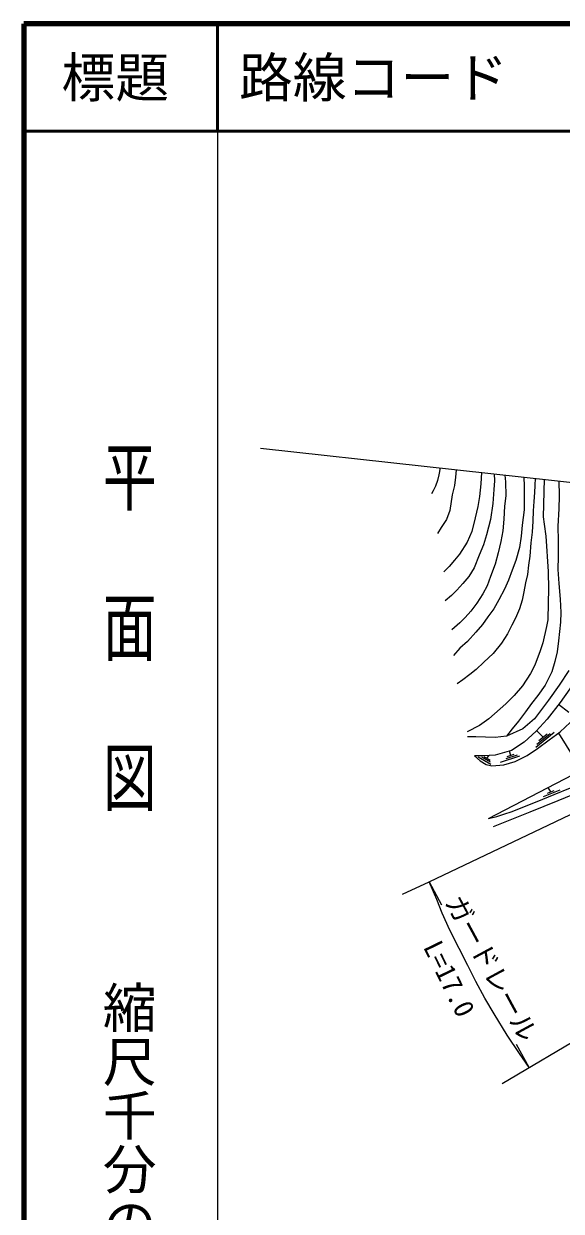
# Model space of a CAD drawing. Units: millimetres at full size, sheet at 1:1000; details may follow other scales. Extents: x 40000 to 680000, y 20000 to 380000.
# Drawn here: x 40000 to 89946, y 269568 to 380000 of the extents above; entities that cross this region are included whole.
import ezdxf
from ezdxf.enums import TextEntityAlignment as Align

# ---------------------------------------------------------------- set-up
doc = ezdxf.new("R2010")
doc.units = ezdxf.units.MM
doc.header["$LTSCALE"] = 1000
for name, color, linetype, lineweight in [('M-BGD', 7, 'Continuous', 25), ('M-BMK-OTRS', 5, 'Continuous', 25), ('M-STR-HTXT', 7, 'Continuous', 13), ('M-TTL', 2, 'Continuous', 140), ('M-TTL-BAND', 7, 'Continuous', 25), ('M-TTL-LINE', 7, 'Continuous', 50)]:
    doc.layers.add(name, color=color, linetype=linetype, lineweight=lineweight)
doc.layers.add('M-TTL-TXT', color=7, linetype='Continuous')
doc.styles.add('@ＭＳ ゴシック', font='')
doc.styles.add('ＭＳ ゴシック', font='')
doc.styles.get('@ＭＳ ゴシック').set_extended_font_data('@MS Gothic')
doc.styles.get('ＭＳ ゴシック').set_extended_font_data('MS Gothic')

msp = doc.modelspace()

# ---------------------------------------------------------------- linework, layer by layer
at = {"layer": 'M-BGD'}
for p, q in [((90662, 315964), (89696, 316695)), ((87578, 312727), (89298, 314105)), ((88256, 313655), (87663, 314262)), ((87675, 312997), (88920, 313995)), ((87866, 313343), (88646, 313967)), ((89684, 314027), (91824, 310578)), ((82234, 311829), (83407, 311131)), ((82234, 311829), (83407, 311131)), ((82526, 311829), (83332, 311350)), ((82752, 311870), (83330, 311526)), ((83041, 311698), (83245, 311950)), ((84302, 311340), (86106, 311930)), ((84302, 311340), (86106, 311930)), ((84839, 311673), (85882, 312014)), ((84934, 311862), (85565, 312068)), ((85249, 311965), (85128, 312356)), ((88303, 308144), (89860, 308772)), ((88662, 308450), (89299, 308707))]:
    msp.add_line(p, q, dxfattribs=at)
for points in [[(78685, 338694), (78580, 338056), (78451, 337516), (78276, 337007), (78060, 336554), (77890, 336281)], [(80197, 338529), (80129, 337830), (80016, 337074), (79820, 336177), (79583, 334745), (79295, 333910), (78801, 333138), (78446, 332598)], [(82533, 338273), (82461, 337210), (82338, 336023), (82192, 335117), (81951, 334052), (81638, 332791), (81194, 331793), (80479, 330684), (80020, 330116), (79524, 329533), (79036, 329045)], [(83728, 338142), (83739, 337484), (83694, 336685), (83583, 335371), (83381, 333892), (82986, 332467), (82710, 331539), (82334, 330583), (81847, 329416), (81359, 328587), (80817, 327936), (80248, 327338), (79743, 326824), (79155, 326319)], [(84716, 338033), (84773, 337403), (84806, 336099), (84681, 335137), (84623, 333930), (84505, 332843), (84338, 331854), (84078, 330790), (83819, 329759), (83375, 328604), (83049, 327742), (82672, 326998), (82111, 326102), (81558, 325364), (81014, 324796), (80521, 324285), (79776, 323625)], [(86463, 337842), (86498, 336988), (86509, 335922), (86498, 334803), (86306, 333382), (86210, 332346), (86071, 331280), (85719, 330073), (85389, 329188), (85047, 328247), (84673, 327416), (84161, 326422), (83670, 325601), (83136, 324831), (82614, 324138), (82016, 323413), (81237, 322558), (80522, 321919), (79925, 321236)], [(87515, 337726), (87491, 337069), (87456, 336403), (87400, 335581), (87337, 334716), (87294, 333739), (87231, 332733), (87133, 331714), (87034, 330498), (86915, 329640), (86802, 328776), (86620, 328011), (86472, 327174), (86324, 326394), (86057, 325586), (85685, 324721), (85369, 324061), (84947, 323273), (84391, 322395), (83632, 321446), (82747, 320630), (82030, 319955), (81454, 319478), (80808, 318980), (80267, 318615)], [(88349, 337635), (88279, 334136), (88368, 333455), (88529, 332339), (88740, 329053), (88748, 327425), (88731, 326142), (88687, 324552), (88582, 323932), (88245, 322417), (88000, 321673), (87499, 320347), (87078, 319573), (86333, 318427), (85578, 317545), (84793, 316768), (83230, 315360), (82361, 314755), (81194, 314150)], [(89713, 337485), (89741, 336099), (89727, 334899), (89645, 333274), (89659, 331923), (89673, 330446), (89645, 329247), (89733, 327933), (89857, 326492), (89900, 325235), (89892, 324357), (89777, 323477), (89690, 322625), (89567, 321606), (89356, 320701), (89066, 319717), (88441, 318477), (87774, 317537), (87176, 316773), (86640, 316008), (85964, 315156), (85384, 314427), (84857, 313733)], [(90661, 319863), (89769, 318491), (88748, 317088), (87454, 315359), (86365, 314433), (84857, 313733), (83810, 313630), (82014, 313682), (81226, 313691)], [(91539, 319316), (90730, 318148), (89833, 316871), (88629, 315328), (87616, 314210), (86497, 313175), (85335, 312415), (83794, 311982), (82696, 311918), (81895, 311918)], [(81895, 311918), (82399, 311459), (82964, 311104), (83492, 310985), (84613, 311076), (85653, 311405), (86783, 311961), (87749, 312607), (88816, 313392), (89837, 314140), (90767, 315033)], [(83175, 306102), (91824, 310578)], [(83175, 306102), (83965, 306289), (84620, 306482), (85380, 306743), (86063, 307012), (87699, 307661), (89277, 308310), (90803, 308930)], [(92891, 309069), (89639, 307738), (87038, 306678), (83630, 305329)], [(88934, 308560), (88981, 308579), (88728, 308976)]]:
    msp.add_lwpolyline(points, dxfattribs=at)
at = {"layer": 'M-BMK-OTRS'}
msp.add_line((62004, 340523), (140499, 331917), dxfattribs=at)
at = {"layer": 'M-STR-HTXT'}
for p, q in [((84444, 281435), (109071, 296082)), ((86962, 282932), (85803, 285076))]:
    msp.add_line(p, q, dxfattribs=at)
for points in [[(75200, 299059), (77664, 300211), (101208, 311435)], [(86962, 282932), (86059, 284236), (84921, 285929), (83710, 287930), (82851, 289393), (82004, 290941), (81252, 292422), (80453, 293995), (79593, 295715), (78879, 297275), (78382, 298563), (77664, 300211), (78818, 298067)]]:
    msp.add_lwpolyline(points, dxfattribs=at)
at = {"layer": 'M-TTL'}
for p, q in [((40000, 380000), (40000, 20000)), ((680000, 380000), (40000, 380000))]:
    msp.add_line(p, q, dxfattribs=at)
at = {"layer": 'M-TTL-BAND'}
msp.add_line((58000, 370000), (58000, 20000), dxfattribs=at)
at = {"layer": 'M-TTL-LINE'}
for p, q in [((58000, 380000), (58000, 370000)), ((40000, 370000), (680000, 370000))]:
    msp.add_line(p, q, dxfattribs=at)

# ---------------------------------------------------------------- texts
at = {"layer": 'M-STR-HTXT', "style": 'ＭＳ ゴシック'}
for s, rotation, p in [('ガードレール', 298.418, (83475, 292179)), ('L=17.0', 295.942, (79544, 291195))]:
    msp.add_text(s, height=1833, rotation=rotation, dxfattribs=at).set_placement(p, align=Align.MIDDLE_CENTER)
at = {"layer": 'M-TTL-BAND', "style": '@ＭＳ ゴシック', "width": 1.4}
msp.add_text('平  面  図', height=3666, rotation=270, dxfattribs=at).set_placement((49777, 306475), align=Align.MIDDLE_RIGHT)
at = {"layer": 'M-TTL-BAND', "style": '@ＭＳ ゴシック'}
msp.add_text('縮尺千分の一', height=3666, rotation=270, dxfattribs=at).set_placement((49777, 261030), align=Align.MIDDLE_RIGHT)
at = {"layer": 'M-TTL-TXT', "style": 'ＭＳ ゴシック'}
msp.add_text('標題', height=3666, dxfattribs=at).set_placement((48500, 375000), align=Align.MIDDLE_CENTER)
msp.add_text('路線コード', height=3666, dxfattribs=at).set_placement((60000, 375000), align=Align.MIDDLE_LEFT)

doc.saveas('drawing.dxf')
